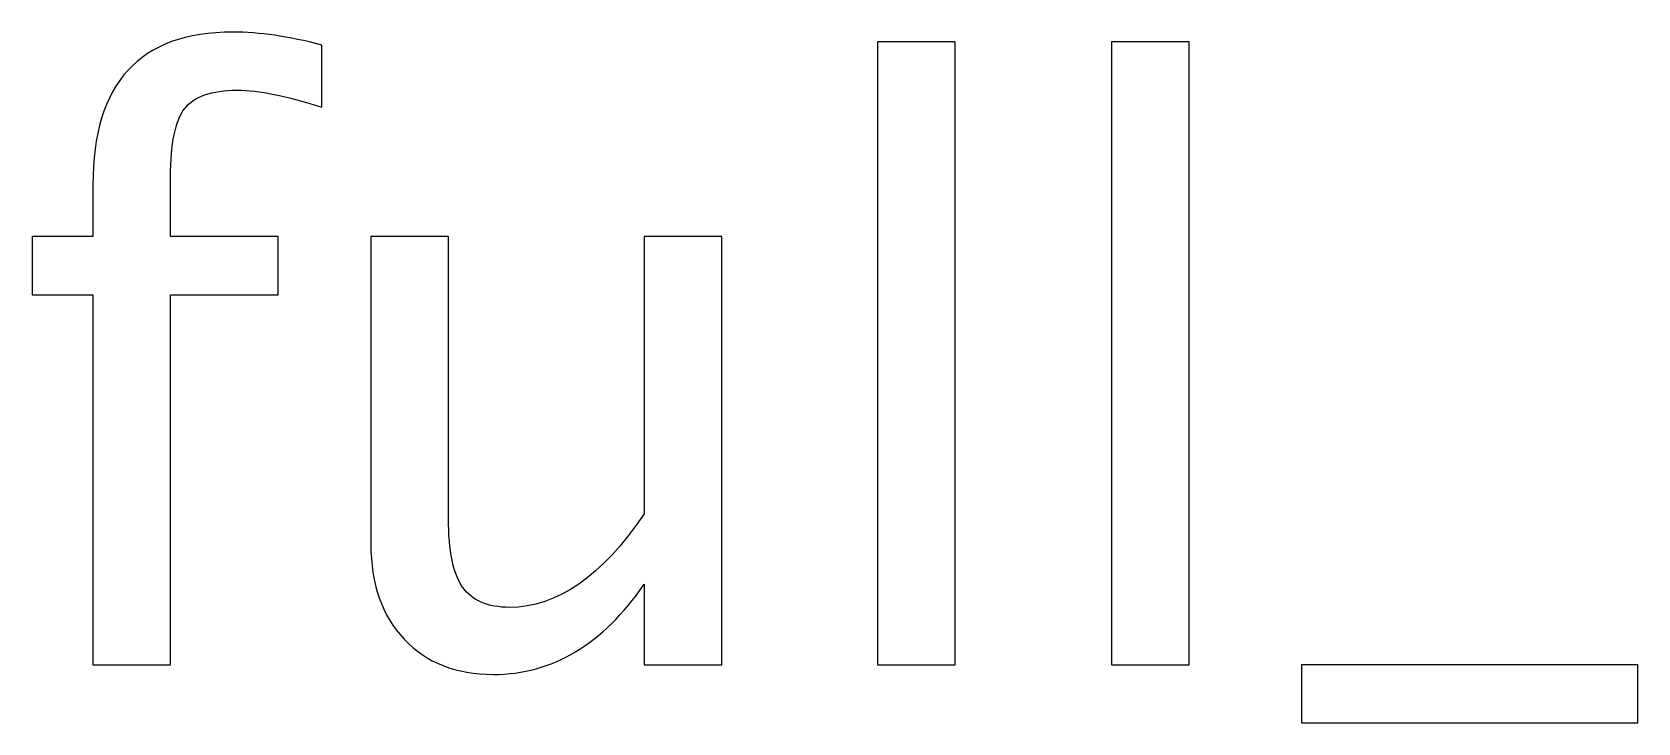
# Model space of a CAD drawing. Header units: centimetres. Extents: x -278 to 212, y -227 to 148.
# Drawn here: x -2.58 to 14.93, y 86.23 to 93.77 of the extents above; entities that cross this region are included whole.
import ezdxf

# ---------------------------------------------------------------- set-up
doc = ezdxf.new("R2010")
doc.units = ezdxf.units.CM
doc.header["$MEASUREMENT"] = 0
doc.layers.add('Layer 1', color=7, linetype='Continuous')

msp = doc.modelspace()

# ---------------------------------------------------------------- linework, layer by layer
at = {"layer": 'Layer 1'}
for points, knots in [([(-1.92083, 86.86469), (-1.92083, 86.86469), (-1.92083, 90.90399), (-1.92083, 90.90399), (-1.92083, 90.90399), (-1.92083, 90.90399), (-2.58376, 90.90399), (-2.58376, 90.90399), (-2.58376, 90.90399), (-2.58376, 90.90399), (-2.58376, 91.53899), (-2.58376, 91.53899), (-2.58376, 91.53899), (-2.58376, 91.53899), (-1.92083, 91.53899), (-1.92083, 91.53899), (-1.92083, 91.53899), (-1.92083, 91.53899), (-1.92083, 92.09903), (-1.92083, 92.09903), (-1.92083, 92.09903), (-1.92083, 93.21322), (-1.41225, 93.77031), (-0.39507, 93.77031), (-0.39507, 93.77031), (-0.10991, 93.77031), (0.21347, 93.72327), (0.57507, 93.6292), (0.57507, 93.6292), (0.57507, 93.6292), (0.57507, 92.9501), (0.57507, 92.9501), (0.57507, 92.9501), (0.19142, 93.07358), (-0.11579, 93.13531), (-0.34656, 93.13531), (-0.34656, 93.13531), (-0.62732, 93.13531), (-0.8184, 93.06917), (-0.91983, 92.9354), (-0.91983, 92.9354), (-1.02272, 92.80164), (-1.07417, 92.55323), (-1.07417, 92.19016), (-1.07417, 92.19016), (-1.07417, 92.19016), (-1.07417, 91.53899), (-1.07417, 91.53899), (-1.07417, 91.53899), (-1.07417, 91.53899), (0.10029, 91.53899), (0.10029, 91.53899), (0.10029, 91.53899), (0.10029, 91.53899), (0.10029, 90.90399), (0.10029, 90.90399), (0.10029, 90.90399), (0.10029, 90.90399), (-1.07417, 90.90399), (-1.07417, 90.90399), (-1.07417, 90.90399), (-1.07417, 90.90399), (-1.07417, 86.86469), (-1.07417, 86.86469), (-1.07417, 86.86469), (-1.07417, 86.86469), (-1.92083, 86.86469), (-1.92083, 86.86469)], [0, 0, 0, 0, 0.05555556, 0.05555556, 0.05555556, 0.05555556, 0.11111111, 0.11111111, 0.11111111, 0.11111111, 0.16666667, 0.16666667, 0.16666667, 0.16666667, 0.22222222, 0.22222222, 0.22222222, 0.22222222, 0.27777778, 0.27777778, 0.27777778, 0.27777778, 0.33333333, 0.33333333, 0.33333333, 0.33333333, 0.38888889, 0.38888889, 0.38888889, 0.38888889, 0.44444444, 0.44444444, 0.44444444, 0.44444444, 0.5, 0.5, 0.5, 0.5, 0.55555556, 0.55555556, 0.55555556, 0.55555556, 0.61111111, 0.61111111, 0.61111111, 0.61111111, 0.66666667, 0.66666667, 0.66666667, 0.66666667, 0.72222222, 0.72222222, 0.72222222, 0.72222222, 0.77777778, 0.77777778, 0.77777778, 0.77777778, 0.83333333, 0.83333333, 0.83333333, 0.83333333, 0.88888889, 0.88888889, 0.88888889, 0.88888889, 1, 1, 1, 1]), ([(6.63696, 86.86469), (6.63696, 86.86469), (6.63696, 93.66448), (6.63696, 93.66448), (6.63696, 93.66448), (6.63696, 93.66448), (7.48362, 93.66448), (7.48362, 93.66448), (7.48362, 93.66448), (7.48362, 93.66448), (7.48362, 86.86469), (7.48362, 86.86469), (7.48362, 86.86469), (7.48362, 86.86469), (6.63696, 86.86469), (6.63696, 86.86469)], [0, 0, 0, 0, 0.2, 0.2, 0.2, 0.2, 0.4, 0.4, 0.4, 0.4, 0.6, 0.6, 0.6, 0.6, 1, 1, 1, 1]), ([(9.18578, 86.86469), (9.18578, 86.86469), (9.18578, 93.66448), (9.18578, 93.66448), (9.18578, 93.66448), (9.18578, 93.66448), (10.03244, 93.66448), (10.03244, 93.66448), (10.03244, 93.66448), (10.03244, 93.66448), (10.03244, 86.86469), (10.03244, 86.86469), (10.03244, 86.86469), (10.03244, 86.86469), (9.18578, 86.86469), (9.18578, 86.86469)], [0, 0, 0, 0, 0.2, 0.2, 0.2, 0.2, 0.4, 0.4, 0.4, 0.4, 0.6, 0.6, 0.6, 0.6, 1, 1, 1, 1]), ([(4.09108, 86.86469), (4.09108, 86.86469), (4.09108, 87.74369), (4.09108, 87.74369), (4.09108, 87.74369), (3.63982, 87.08665), (3.09154, 86.75886), (2.44772, 86.75886), (2.44772, 86.75886), (2.03909, 86.75886), (1.71424, 86.88674), (1.47318, 87.14397), (1.47318, 87.14397), (1.23064, 87.40121), (1.11011, 87.74663), (1.11011, 88.1832), (1.11011, 88.1832), (1.11011, 88.1832), (1.11011, 91.53899), (1.11011, 91.53899), (1.11011, 91.53899), (1.11011, 91.53899), (1.95678, 91.53899), (1.95678, 91.53899), (1.95678, 91.53899), (1.95678, 91.53899), (1.95678, 88.45954), (1.95678, 88.45954), (1.95678, 88.45954), (1.95678, 88.10823), (2.00822, 87.85982), (2.10965, 87.71283), (2.10965, 87.71283), (2.21254, 87.56437), (2.38305, 87.49087), (2.62264, 87.49087), (2.62264, 87.49087), (3.14005, 87.49087), (3.631, 87.83042), (4.09108, 88.51099), (4.09108, 88.51099), (4.09108, 88.51099), (4.09108, 91.53899), (4.09108, 91.53899), (4.09108, 91.53899), (4.09108, 91.53899), (4.93775, 91.53899), (4.93775, 91.53899), (4.93775, 91.53899), (4.93775, 91.53899), (4.93775, 86.86469), (4.93775, 86.86469), (4.93775, 86.86469), (4.93775, 86.86469), (4.09108, 86.86469), (4.09108, 86.86469)], [0, 0, 0, 0, 0.06666667, 0.06666667, 0.06666667, 0.06666667, 0.13333333, 0.13333333, 0.13333333, 0.13333333, 0.2, 0.2, 0.2, 0.2, 0.26666667, 0.26666667, 0.26666667, 0.26666667, 0.33333333, 0.33333333, 0.33333333, 0.33333333, 0.4, 0.4, 0.4, 0.4, 0.46666667, 0.46666667, 0.46666667, 0.46666667, 0.53333333, 0.53333333, 0.53333333, 0.53333333, 0.6, 0.6, 0.6, 0.6, 0.66666667, 0.66666667, 0.66666667, 0.66666667, 0.73333333, 0.73333333, 0.73333333, 0.73333333, 0.8, 0.8, 0.8, 0.8, 0.86666667, 0.86666667, 0.86666667, 0.86666667, 1, 1, 1, 1]), ([(11.25835, 86.22969), (11.25835, 86.22969), (11.25835, 86.86469), (11.25835, 86.86469), (11.25835, 86.86469), (11.25835, 86.86469), (14.92723, 86.86469), (14.92723, 86.86469), (14.92723, 86.86469), (14.92723, 86.86469), (14.92723, 86.22969), (14.92723, 86.22969), (14.92723, 86.22969), (14.92723, 86.22969), (11.25835, 86.22969), (11.25835, 86.22969)], [0, 0, 0, 0, 0.2, 0.2, 0.2, 0.2, 0.4, 0.4, 0.4, 0.4, 0.6, 0.6, 0.6, 0.6, 1, 1, 1, 1])]:
    msp.add_open_spline(points, degree=3, knots=knots, dxfattribs=at)

doc.saveas('drawing.dxf')
